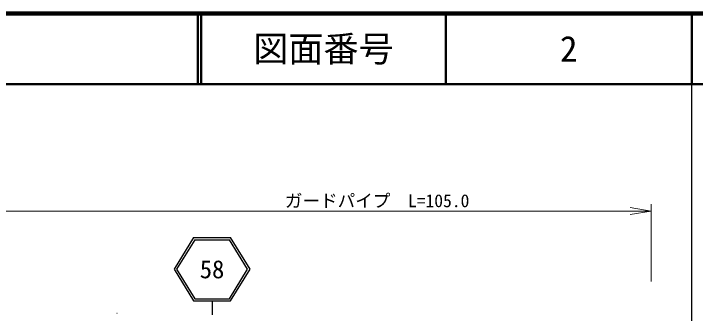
# Model space of a CAD drawing. Units: millimetres, scale not verified. Extents: x 40000 to 680000, y 20000 to 380000.
# Drawn here: x 482566 to 579500, y 337404 to 380000 of the extents above; entities that cross this region are included whole.
import ezdxf
from ezdxf.enums import TextEntityAlignment as Align

# ---------------------------------------------------------------- set-up
doc = ezdxf.new("R2010")
doc.units = ezdxf.units.MM
doc.header["$LTSCALE"] = 1000
for name, color, linetype, lineweight in [('M-BGD', 7, 'Continuous', 25), ('M-STR-HTXT', 7, 'Continuous', 13), ('M-STR-STRC', 7, 'Continuous', 25), ('M-TTL', 2, 'Continuous', 140), ('M-TTL-BAND', 7, 'Continuous', 25), ('M-TTL-LINE', 7, 'Continuous', 50)]:
    doc.layers.add(name, color=color, linetype=linetype, lineweight=lineweight)
doc.layers.add('M-TTL-TXT', color=7, linetype='Continuous')
doc.styles.add('ＭＳ ゴシック', font='')
doc.styles.get('ＭＳ ゴシック').set_extended_font_data('MS Gothic')

# ---------------------------------------------------------------- blocks, each defined once
blk = doc.blocks.new('open_arrow')
at = {"color": 0, "linetype": 'Continuous', "lineweight": -2}
blk.add_lwpolyline([(7.5, 1.25), (0, 0), (7.5, -1.25)], dxfattribs=at)

msp = doc.modelspace()

# ---------------------------------------------------------------- linework, layer by layer
at = {"layer": 'M-BGD'}
msp.add_line((497233, 337449), (497276, 337419), dxfattribs=at)
at = {"layer": 'M-STR-HTXT'}
for p, q in [((573212, 341950), (573212, 352942)), ((467806, 351942), (573212, 351942))]:
    msp.add_line(p, q, dxfattribs=at)
at = {"layer": 'M-STR-STRC'}
for p, q in [((508144, 348172), (505380, 343672)), ((508144, 348172), (513416, 348172)), ((516180, 343672), (513416, 348172)), ((508312, 347872), (505732, 343672)), ((508312, 347872), (513248, 347872)), ((515828, 343672), (513248, 347872)), ((505380, 343672), (508144, 339172)), ((505732, 343672), (508312, 339472)), ((513248, 339472), (515828, 343672)), ((513416, 339172), (516180, 343672)), ((508312, 339472), (513248, 339472)), ((508144, 339172), (513416, 339172)), ((510780, 339172), (510780, 337172))]:
    msp.add_line(p, q, dxfattribs=at)
at = {"layer": 'M-TTL'}
msp.add_line((680000, 380000), (40000, 380000), dxfattribs=at)
at = {"layer": 'M-TTL-BAND'}
msp.add_line((579000, 20000), (579000, 370000), dxfattribs=at)
at = {"layer": 'M-TTL-LINE'}
for p, q in [((508747, 380000), (508747, 370000)), ((509247, 380000), (509247, 370000)), ((543997, 380000), (543997, 370000)), ((579000, 380000), (579000, 370000)), ((40000, 370000), (680000, 370000))]:
    msp.add_line(p, q, dxfattribs=at)

# ---------------------------------------------------------------- block references
at = {"layer": 'M-STR-HTXT', "xscale": 400, "yscale": 400, "rotation": 180}
msp.add_blockref('open_arrow', (573212, 351942), dxfattribs=at)

# ---------------------------------------------------------------- texts
at = {"layer": 'M-STR-HTXT', "style": 'ＭＳ ゴシック'}
msp.add_text('ガードパイプ\u3000L=105.0', height=1833, dxfattribs=at).set_placement((534249, 351942), align=Align.BOTTOM_CENTER)
at = {"layer": 'M-STR-STRC', "style": 'ＭＳ ゴシック'}
msp.add_text('58', height=2566, dxfattribs=at).set_placement((510780, 343672), align=Align.MIDDLE_CENTER)
at = {"layer": 'M-TTL-TXT', "style": 'ＭＳ ゴシック'}
for s, p in [('図面番号', (526622, 375000)), ('2', (561497, 375000))]:
    msp.add_text(s, height=3666, dxfattribs=at).set_placement(p, align=Align.MIDDLE_CENTER)

doc.saveas('drawing.dxf')
